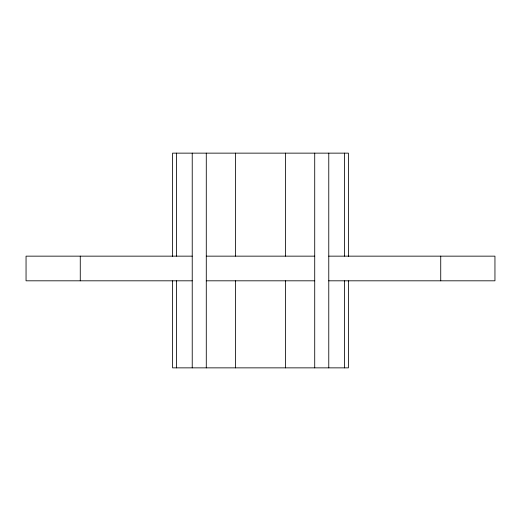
<?xml version="1.0" encoding="UTF-8"?>
<svg xmlns="http://www.w3.org/2000/svg" width="521" height="521" viewBox="0 0 521 521"><rect width="100%" height="100%" fill="white"/><g stroke="black" fill="none" stroke-linecap="round" stroke-linejoin="round"><path stroke-width="0.78" d="M192.229 256.15L26.05 256.15L26.05 280.812L192.229 280.812M206.283 256.15L314.717 256.15M328.771 256.15L494.95 256.15L494.95 280.812L328.771 280.812M206.283 280.812L314.717 280.812M440.733 256.15L440.733 280.812M348.419 256.436L348.419 153.141L172.581 153.141L172.581 256.436M348.419 280.832L348.419 367.859L172.581 367.859L172.581 280.832M344.531 153.141L344.531 256.15M344.531 280.812L344.531 367.859M328.771 153.141L328.771 367.859M314.717 153.141L314.717 367.859M285.41 153.141L285.41 256.15M285.41 280.812L285.41 367.859M235.59 153.141L235.59 256.15M235.59 280.812L235.59 367.859M206.283 153.141L206.283 367.859M192.229 153.141L192.229 367.859M176.469 153.141L176.469 256.15M176.469 280.812L176.469 367.859M80.267 256.15L80.267 280.812"/></g></svg>
